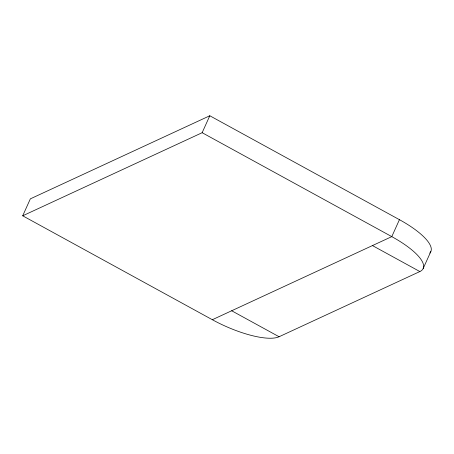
<?xml version="1.0" encoding="UTF-8"?>
<svg xmlns="http://www.w3.org/2000/svg" width="454" height="454" viewBox="0 0 454 454"><rect width="100%" height="100%" fill="white"/><g stroke="black" fill="none" stroke-linecap="round" stroke-linejoin="round"><path stroke-width="0.68" d="M22.7 215.798L202.149 132.704L391.785 236.625A55.672 16.65 24.3 0 1 419.859 271.554L279.079 336.743A55.672 16.65 24.3 0 1 212.336 319.718L22.7 215.798L30.35 198.852L209.799 115.759L399.435 219.679A55.672 16.65 24.3 0 1 429.762 253.088M202.149 132.704L209.799 115.759M399.435 219.679L391.785 236.625L212.336 319.718M423.179 268.513L430.829 251.567M372.45 245.58L419.859 271.554M231.671 310.763L279.079 336.743"/></g></svg>
